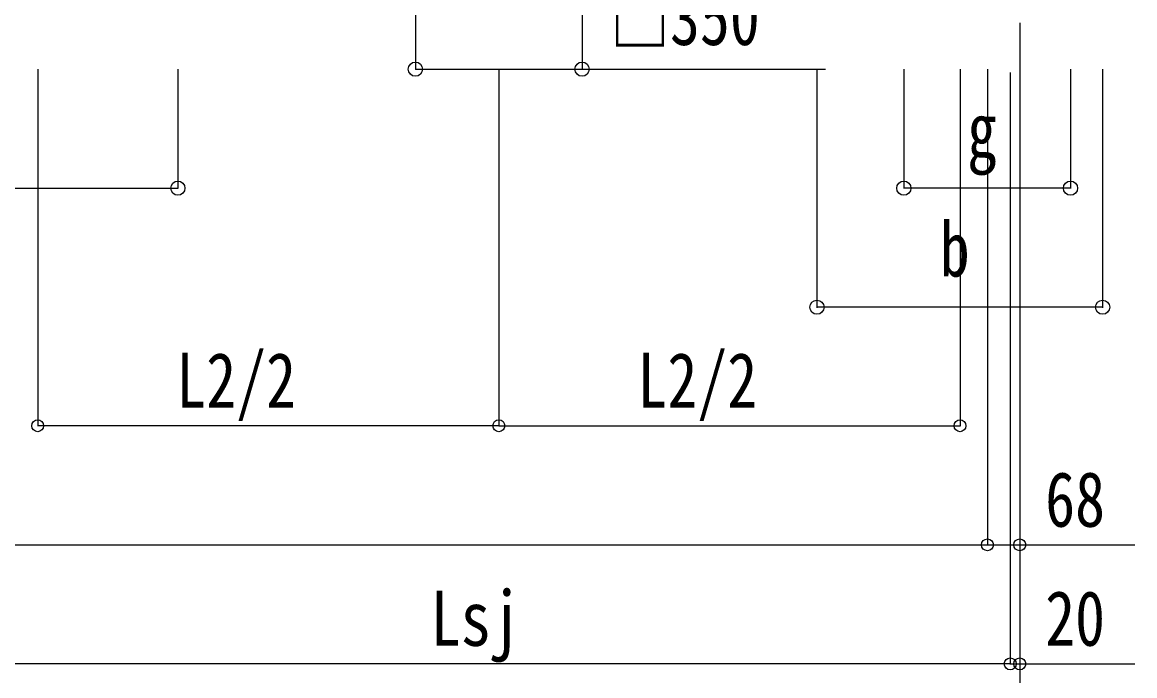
# Model space of a CAD drawing. Units: millimetres, scale not verified. Extents: x -14718 to 14718, y -10395 to 10395.
# Drawn here: x -3736 to -1400, y -6918 to -5545 of the extents above; entities that cross this region are included whole.
import ezdxf
from ezdxf.enums import TextEntityAlignment as Align

# ---------------------------------------------------------------- set-up
doc = ezdxf.new("R2010")
doc.units = ezdxf.units.MM
doc.header["$LTSCALE"] = 40
doc.layers.add('0-6_YKK_D', color=6, linetype='Continuous')
doc.styles.add('ＭＳ ゴシック', font='')
doc.styles.get('ＭＳ ゴシック').set_extended_font_data('MS Gothic')

msp = doc.modelspace()

# ---------------------------------------------------------------- linework, layer by layer
at = {"layer": '0-6_YKK_D'}
for p, q in [((-2910.33, -5373.58), (-2910.33, -5644.58)), ((-2560.33, -5373.58), (-2560.33, -5644.58)), ((-1641.08, -5546.58), (-1641.08, -6893.58)), ((-3703.58, -5643.58), (-3703.58, -6393.58)), ((-3409.08, -5643.58), (-3409.08, -5894.58)), ((-2735.08, -5643.58), (-2735.08, -6393.58)), ((-2735.08, -5643.58), (-2735.08, -6393.58)), ((-2067.08, -5643.58), (-2067.08, -6144.58)), ((-1884.58, -5643.58), (-1884.58, -5894.58)), ((-1766.58, -5643.58), (-1766.58, -6393.58)), ((-1709.08, -5643.58), (-1709.08, -6643.58)), ((-1709.08, -5644.58), (-1709.08, -6643.58)), ((-1661.08, -5650.51), (-1661.08, -6893.58)), ((-1641.08, -5643.58), (-1641.08, -6643.58)), ((-1641.08, -5644.58), (-1641.08, -7143.58)), ((-1534.58, -5643.58), (-1534.58, -5894.58)), ((-1467.08, -5643.58), (-1467.08, -6144.58)), ((-4209.08, -5893.58), (-3409.08, -5893.58)), ((-1534.58, -5893.58), (-1884.58, -5893.58)), ((-1467.08, -6143.58), (-2067.08, -6143.58)), ((-2735.08, -6392.58), (-3703.58, -6392.58)), ((-2735.08, -6392.58), (-1766.58, -6392.58)), ((-5909.08, -6642.58), (-1709.08, -6642.58)), ((-1661.08, -6692.58), (-1661.08, -6893.58)), ((-1661.08, -6892.58), (-3809.08, -6892.58))]:
    msp.add_line(p, q, dxfattribs=at)
for points in [[(-2910.33, -5643.58), (-2560.33, -5643.58), (-2048.83, -5643.58)], [(-1709.08, -6642.58), (-1641.08, -6642.58), (-1399.61, -6642.58)], [(-1661.08, -6892.58), (-1641.08, -6892.58), (-1399.61, -6892.58)]]:
    msp.add_lwpolyline(points, dxfattribs=at)
for centre, radius in [((-2910.33, -5643.58), 14.88), ((-2560.33, -5643.58), 14.88), ((-3409.08, -5893.58), 14.88), ((-1884.58, -5893.58), 14.88), ((-1534.58, -5893.58), 14.88), ((-2067.08, -6143.58), 14.88), ((-1467.08, -6143.58), 14.88), ((-3703.58, -6392.58), 12.5), ((-2735.08, -6392.58), 12.5), ((-2735.08, -6392.58), 12.5), ((-1766.58, -6392.58), 12.5), ((-1709.08, -6642.58), 12.5), ((-1709.08, -6642.58), 12.5), ((-1641.08, -6642.58), 12.5), ((-1661.08, -6892.58), 12.5), ((-1661.08, -6892.58), 12.5), ((-1641.08, -6892.58), 12.5)]:
    msp.add_circle(centre, radius, dxfattribs=at)

# ---------------------------------------------------------------- texts
at = {"layer": '0-6_YKK_D', "style": 'ＭＳ ゴシック', "width": 0.8}
for s, p in [('□350', (-2501.63, -5627.58)), ('g', (-1751.58, -5863.58)), ('b', (-1809.08, -6113.58)), ('L2/2', (-3412.53, -6389.25)), ('L2/2', (-2444.03, -6389.25)), ('68', (-1587.74, -6639.25)), ('Lsj', (-2877.88, -6889.25)), ('20', (-1587.74, -6889.25))]:
    msp.add_text(s, height=115.5, dxfattribs=at).set_placement(p, align=Align.BOTTOM_LEFT)

doc.saveas('drawing.dxf')
